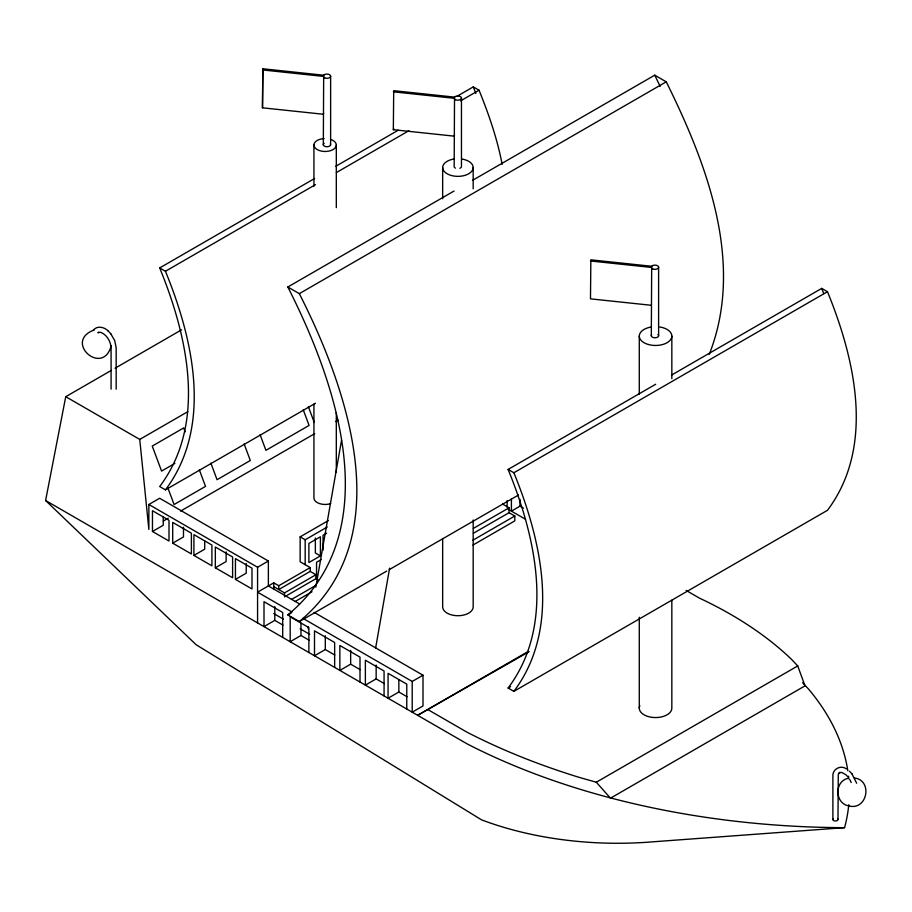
<?xml version="1.0" encoding="UTF-8"?>
<svg xmlns="http://www.w3.org/2000/svg" width="912" height="912" viewBox="0 0 912 912"><rect width="100%" height="100%" fill="white"/><g stroke="black" fill="none" stroke-linecap="round" stroke-linejoin="round"><path stroke-width="1.37" d="M111.253 345.671C102.908 377.158 62.974 341.669 94.004 330.007M315.803 587.146L341.521 440.302M375.653 647.885L389.618 568.165M848.776 804.715A405.475 234.099 0 0 1 844.558 827.663L653.231 841.787A248.611 143.537 0 0 1 481.525 819.842L196.137 644.738L45.6 500.517L65.744 396.697L111.344 370.375M323.657 113.179L323.315 114.251L262.485 107.81L262.85 68.776L323.68 75.217L323.315 144.791M262.485 107.81L262.85 68.776M454.507 135.067L454.165 136.15L393.334 129.698L393.699 90.676L454.529 97.117L454.165 166.691A3.659 2.109 0 0 0 454.358 167.227M393.334 129.698L393.699 128.546M651.316 305.292L590.486 298.851L590.851 259.829L651.681 266.27L651.316 335.844M709.24 354.403C744.99 263.511 707.085 164.217 666.25 81.818L654.736 75.172L472.507 180.382M93.241 330.554C96.615 325.151 104.504 326.998 108.22 331.033M159.691 267.934C187.393 335.662 207.469 422.883 159.691 486.541L165.448 489.858C213.226 426.2 193.139 338.99 165.448 271.263L159.691 267.934L314.651 178.478M671.677 375.003L821.723 288.386L827.469 291.703C855.171 359.431 875.258 446.641 827.469 510.31L513.866 691.364L508.109 688.036C555.898 624.378 535.811 537.168 508.109 469.441L655.694 384.237M513.866 691.364C561.655 627.707 541.568 540.485 513.866 472.758L508.109 469.441M386.745 571.083L299.33 621.562L287.827 614.916C387.919 531.764 336.95 383.77 287.827 287.006L454.039 191.041M299.33 621.562C399.433 538.411 348.464 390.416 299.33 293.653L287.827 287.006M98.747 332.173L97.823 332.709L100.457 332.264C106.921 334.579 110.762 341.612 111.082 347.894L111.082 389.15M335.548 166.406L398.27 130.188M457.311 96.113L473.294 86.879L479.051 90.208C488.764 114.217 497.314 138.863 502.159 164.365M165.448 271.263L315.484 184.634M336.391 172.562L408.952 130.678M460.606 100.856L479.051 90.208M115.037 368.243L181.579 329.813M299.33 293.653L666.25 81.818M65.744 396.697L139.753 439.424L187.815 411.677M174.887 463.399L161.584 471.082L152.247 446.071L183.688 427.922L185.159 431.866M165.448 489.858L315.484 403.241M139.753 439.424L148.861 529.405L148.861 504.484L159.646 498.26L268.367 561.028L268.367 585.937L299.615 603.983M163.339 521.048L168.264 518.198M180.576 511.096L314.731 433.645M335.65 421.561L338.113 420.136M152.464 531.479L169.005 541.033L169.005 520.273L152.464 510.72L152.464 531.479L163.248 525.255L163.248 516.944M172.699 543.164L191.395 553.96L191.395 533.201L172.699 522.405L172.699 543.164L183.483 536.94L183.483 527.25M193.914 555.419L211.903 565.805L211.903 545.034L193.914 534.649L193.914 555.419L204.71 549.184L204.71 540.884M215.335 567.788L232.606 577.752L232.606 556.993L215.335 547.018L215.335 567.788L226.13 561.553L226.13 551.863M310.217 567.595L278.764 585.743L278.764 589.551L310.217 571.402L310.217 567.595L300.139 561.781L300.139 536.86L328.411 520.547M235.444 579.394L251.986 588.947L251.986 568.176L235.444 558.634L235.444 579.394L246.24 573.169L246.24 563.479M148.861 504.484L257.572 567.253L268.367 561.028M300.139 536.86L305.178 539.767L327.248 527.033M326.633 533.201L323.03 535.276L323.03 550.278M278.764 585.743L273.737 582.836L257.572 592.173L291.943 612.009M320.397 555.898L308.894 562.544L308.894 543.438L320.397 536.792L320.397 555.898L315.358 552.991L315.358 537.977M321.343 559.501L316.544 562.271L316.544 579.063M273.737 586.644L284.521 592.88L315.962 574.72L315.962 578.687L284.521 596.847M291.487 599.469L315.677 585.504M513.866 472.758L827.469 291.703M295.112 601.51L312.041 591.74M282.971 625.108L274.786 620.377L264.001 626.612L264.001 601.692L282.697 612.488L282.697 637.408M287.827 614.916L291.521 612.784M389.207 569.669L518.495 495.022M473.362 528.413L509.056 507.802L509.056 512.692L473.362 533.292M523.534 508.189L520.011 506.149L511.404 511.119L511.404 498.932M309.157 640.224L300.971 635.493L290.187 641.729L290.187 616.808L308.883 627.604L308.883 652.525M472.963 540.178L514.813 516.01L514.813 520.889L472.963 545.057M334.772 655.01L325.299 649.538L314.503 655.774L314.503 630.853L334.647 642.481L334.647 667.402M360.126 669.647L350.653 664.175L339.857 670.411L339.857 645.491L360.001 657.119L360.001 682.039M384.34 683.624L376.154 678.904L365.37 685.129L365.37 660.22L384.066 671.015L384.066 695.924M412.213 681.458L423.008 675.222L423.008 705.956L412.213 712.181L412.213 681.458L302.989 618.382M407.037 696.734L398.852 692.014L388.067 698.239L388.067 673.318L406.763 684.114L406.763 709.034M528.265 651.442L417.639 715.316L529.108 651.647M508.109 688.036L510.572 686.622M428.309 709.844L467.126 732.256A571.63 330.03 0 0 0 579.929 777.583L596.3 782.234L797.726 665.942L805.011 685.881M805.353 685.676L610.481 798.194L596.3 782.234M847.727 778.403C834.195 781.721 834.902 803.301 848.502 805.832M262.485 69.928L323.315 76.38M393.334 91.827L454.165 98.279M590.486 260.98L651.316 267.421M849.539 806.071C867.449 810.152 872.875 780.296 854.51 777.982M846.416 768.907C840.568 764.507 832.04 769.34 832.895 776.625L832.895 819.5M686.109 590.417L699.447 598.124A405.475 234.099 0 0 1 791.502 659.33L797.726 665.942M502.58 504.062L509.056 507.802M508.189 509.272L525.483 519.259M509.056 512.692L514.813 516.01M310.217 571.402L315.962 574.72M315.962 578.687L318.265 580.021M314.093 612.34L423.008 675.222M273.737 613.571L283.324 619.111M300.105 628.79L309.704 634.33M45.6 500.517L467.126 743.884A571.63 330.03 0 0 0 844.558 827.663M851.911 773.775L856.664 783.214M110.683 333.632L114.661 340.472L116.166 347.7L116.166 389.185M849.448 771.176L852.013 773.878M848.092 777.07L845.869 774.721L841.696 772.407L839.051 772.852L839.986 772.316L838.276 774.379L837.98 819.5M108.026 330.839L110.774 333.735M802.583 682.735L808.34 688.845A405.475 234.099 0 0 1 847.829 770.8M654.736 75.172L660.14 86.389M849.813 779.635L851.215 782.553M821.723 288.386L823.764 293.653M473.294 86.879L475.847 93.469M308.393 406.752L314.241 422.438M303.229 409.739L309.088 425.414L265.928 450.334L260.08 434.648M244.131 443.916L250.321 460.503L217.056 479.712L210.866 463.125M199.318 469.794L205.508 486.381L174.078 504.53L167.888 487.943M671.836 336.072L671.836 378.685M671.836 600.233L671.836 708.157A16.279 9.394 0 0 1 653.437 717.482A16.279 9.394 0 0 1 639.836 705.728M658.612 267.068L658.612 335.502M639.278 336.072L639.278 394.303M639.278 617.264L639.278 708.157M520.011 499.377L520.011 506.149M507.118 500.517L507.118 507.3M473.18 167.534L473.18 188.818M473.18 520.011L473.18 606.902A15.253 8.812 0 0 1 457.927 615.714A15.253 8.812 0 0 1 442.662 606.902L442.662 538.525M461.461 97.915L461.461 166.349M442.662 167.534L442.662 198.736M398.852 679.554L398.852 692.014M376.154 665.065L376.154 678.904M350.653 650.336L350.653 664.175M336.311 145.019L336.311 207.64M336.311 412.6L336.311 472.382M330.623 76.015L330.623 144.449M325.299 635.698L325.299 649.538M313.933 145.019L313.933 186.287M313.933 404.062L313.933 497.998A11.195 6.464 0 0 0 330.714 503.595M308.256 626.612L308.256 628.904M305.178 539.767L305.178 564.688M300.971 623.044L300.971 635.493M284.521 592.88L284.521 595.525M274.786 606.537L274.786 620.377M273.737 582.836L273.737 589.483M257.572 567.253L257.572 622.896M848.559 776.215A405.475 234.099 0 0 1 848.833 778.928M330.714 139.422A11.195 6.464 0 0 1 332.561 149.842A11.195 6.464 0 0 1 314.845 147.573A11.195 6.464 0 0 1 324.148 138.578M659.775 326.998A16.279 9.394 0 0 1 668.895 341.464A16.279 9.394 0 0 1 642.23 341.464A16.279 9.394 0 0 1 651.35 326.998M461.871 159.03A15.253 8.812 0 0 1 470.421 172.596A15.253 8.812 0 0 1 445.421 172.596A15.253 8.812 0 0 1 453.971 159.03M837.638 818.759A2.542 1.471 0 0 1 835.438 820.971A2.542 1.471 0 0 1 833.237 818.759M330.418 143.914A3.659 2.109 0 0 1 326.302 146.707A3.659 2.109 0 0 1 324.182 143.252M657.985 334.465A3.659 2.109 0 0 1 655.261 337.782A3.659 2.109 0 0 1 651.658 334.761M461.415 166.907A3.659 2.109 0 0 1 459.887 168.264M455.441 168.127A3.659 2.109 0 0 1 454.803 167.717M324.592 77.794A3.659 2.109 0 0 0 330.566 76.562A3.659 2.109 0 0 0 325.744 74.191A3.659 2.109 0 0 0 324.592 77.794M652.593 268.846A3.659 2.109 0 0 0 658.567 267.615A3.659 2.109 0 0 0 653.744 265.244A3.659 2.109 0 0 0 652.593 268.846M455.441 99.693A3.659 2.109 0 0 0 461.415 98.462A3.659 2.109 0 0 0 456.581 96.091A3.659 2.109 0 0 0 455.441 99.693"/></g></svg>
